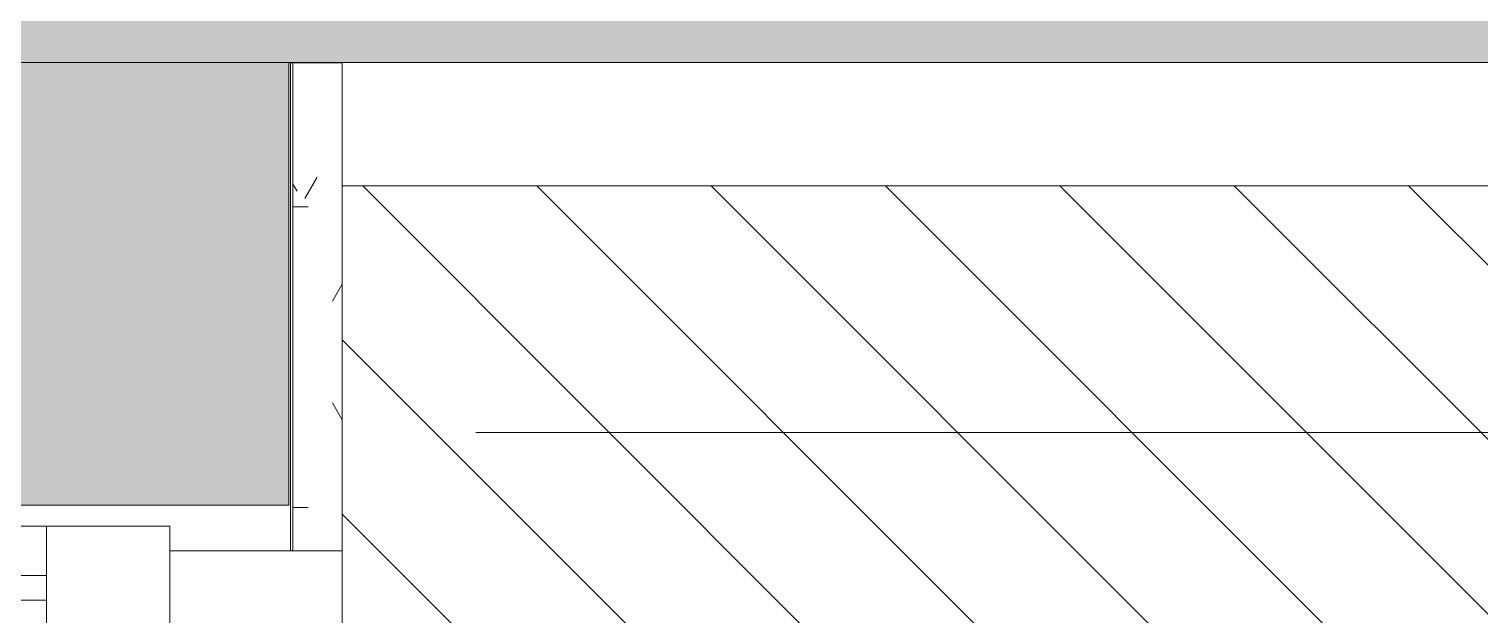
# Model space of a CAD drawing. Header units: millimetres. Extents: x 81773 to 282675, y -8553 to 29000.
# Drawn here: x 105053 to 105641, y -74 to 164 of the extents above; entities that cross this region are included whole.
import ezdxf

# ---------------------------------------------------------------- set-up
doc = ezdxf.new("R2010")
doc.units = ezdxf.units.MM
doc.linetypes.add('Осевая', pattern=[3175, 635, -476.25, 1587.5, -476.25])
for name, color, linetype, lineweight in [('A-GLAZ', 7, 'Continuous', 9), ('A-GLAZ-1', 7, 'Continuous', 13), ('A-WALL', 7, 'Continuous', 9), ('Знаки', 7, 'Continuous', 9), ('Оси-2', 7, 'Осевая', 9)]:
    doc.layers.add(name, color=color, linetype=linetype, lineweight=lineweight)
for name, color, linetype, lineweight, true_color in [('A-WALL-1', 9, 'Continuous', 9, 0x808080), ('A-WALL-FNSH-1', 9, 'Continuous', 9, 0x808080), ('I-WALL-2', 9, 'Continuous', 9, 0x808080)]:
    doc.layers.add(name, color=color, linetype=linetype, lineweight=lineweight, true_color=true_color)
pattern_1 = [(0, (0, 0), (121.92, 30.48), [10.058, -81.382, 10.058, -81.382, -487.68]), (0, (0, 0), (121.92, 30.48), [-182.88, 10.058, -172.822, 10.058, -81.382, -213.36]), (0, (0, 0), (121.92, 30.48), [-457.2, 10.058, -50.902, 10.058, -142.342]), (120, (45.72, 15.24), (-87.356454, 90.345817), [10.058, -81.382, 10.058, -81.382, -487.68]), (120, (45.72, 15.24), (-87.356454, 90.345817), [-182.88, 10.058, -172.822, 10.058, -81.382, -213.36]), (120, (45.72, 15.24), (-87.356454, 90.345817), [-457.2, 10.058, -50.902, 10.058, -142.342]), (240, (60.96, 76.2), (-34.563546, -120.825817), [10.058, -81.382, 10.058, -81.382, -487.68]), (240, (60.96, 76.2), (-34.563546, -120.825817), [-182.88, 10.058, -172.822, 10.058, -81.382, -213.36]), (240, (60.96, 76.2), (-34.563546, -120.825817), [-457.2, 10.058, -50.902, 10.058, -142.342])]

# ---------------------------------------------------------------- blocks, each defined once
blk = doc.blocks.new('120_Окно_СКБ_2Ст_Фрамуга сверху - 120_Окно_СКБ_2Ст_2300х2500_h_ ДОО-19727959-План раскладки напольных покрытий 3 этажа в осях 23-33')
at = {"layer": 'A-GLAZ'}
for p, q in [((-1030, -107), (470, -107)), ((470, -117), (-1030, -117)), ((-1130, -127), (-1080, -127))]:
    blk.add_line(p, q, dxfattribs=at)
at = {"layer": 'A-GLAZ-1'}
for p, q in [((-1150, -127), (-1150, -57)), ((-1080, -57), (-1080, -127)), ((-1080, -87), (-1080, -137)), ((-1030, -137), (-1030, -87)), ((-1080, -127), (-1150, -127)), ((-1080, -137), (520, -137))]:
    blk.add_line(p, q, dxfattribs=at)
blk = doc.blocks.new('Зашивка радиатора_ с перфорацией М7_1 - Зашивка радиатора_ с перфорацией М7_1-V51-План раскладки напольных покрытий 3 этажа в осях 23-33')
at = {"layer": 'Знаки'}
blk.add_hatch(color=256, dxfattribs=at).paths.add_polyline_path([(1818.41, 380), (-370, 380), (-370, 200.56), (1888.31, 200.56), (1888.31, 380)])
for p, q in [((1888.31, 380), (-370, 380)), ((-370, 380), (-370, 200.56))]:
    blk.add_line(p, q, dxfattribs=at)

msp = doc.modelspace()

# ---------------------------------------------------------------- hatches: boundary and pattern name
at = {"layer": 'A-WALL'}
h = msp.add_hatch(dxfattribs=at)
h.set_pattern_fill('FP_2', color=256, style=0, pattern_type=2)
h.set_pattern_definition([(135, (0, 0), (-35.35534, -35.35534), [])])
h.paths.add_polyline_path([(121430, -100), (121430, 100), (121130, 100), (121130, -100)])
h.paths.add_polyline_path([(118830, -100), (119330, -100), (119330, 100), (118830, 100)])
h.paths.add_polyline_path([(116975.58, -100), (117030, -100), (117030, 100), (115980, 100), (115980, -100), (116338.96, -100)])
h.paths.add_polyline_path([(113430, -100), (113680, -100), (113680, 100), (113430, 100), (113430, 91.76)])
h.paths.add_polyline_path([(111630, -100), (111630, 100), (110730, 100), (110730, -100), (111245.98, -100)])
h.paths.add_polyline_path([(109336.12, -100), (109830, -100), (109830, 100), (108930, 100), (108930, -100)])
h.paths.add_polyline_path([(106153.01, -100), (106230, -100), (106230, 100), (105180, 100), (105180, -100), (105516.39, -100)])
h.paths.add_polyline_path([(102880, -100), (102880, 100), (102630, 100), (102630, -100)])
h.paths.add_polyline_path([(100830, -100), (101730, -100), (101730, 100), (100830, 100), (100830, 91.76)])
h.paths.add_polyline_path([(97876.92, -100), (98130, -100), (98130, 100), (97080, 100), (97080, -100), (97240.3, -100)])
h.paths.add_polyline_path([(94780, -100), (94780, 100), (94530, 100), (94530, -100), (94693.82, -100)])
h.paths.add_polyline_path([(92730, -100), (92730, 100), (91930, 100), (91930, -100), (92147.33, -100)])
at = {"layer": 'I-WALL-2'}
h = msp.add_hatch(dxfattribs=at)
h.set_pattern_fill('FP_35', color=256, style=0, pattern_type=2)
h.set_pattern_definition(pattern_1)
h.paths.add_polyline_path([(107110, 150), (107110, 170), (92050, 170), (92051, 150), (107107.94, 150)])
h = msp.add_hatch(dxfattribs=at)
h.set_pattern_fill('FP_35', color=256, style=0, pattern_type=2)
h.set_pattern_definition(pattern_1)
h.paths.add_polyline_path([(105180, -48), (105180, 149.84), (105160, 149.84), (105160, -48)])

# ---------------------------------------------------------------- linework, layer by layer
at = {"layer": 'A-WALL-1'}
for p, q in [((102630, 150), (107130, 150)), ((105180, 149.84), (105160, 149.84)), ((105160, 149.84), (105160, -48)), ((105180, -250), (105180, 149.84)), ((106230, 100), (105180, 100)), ((105160, -48), (105180, -48))]:
    msp.add_line(p, q, dxfattribs=at)
at = {"layer": 'A-WALL-FNSH-1'}
for p, q in [((105160, 149.84), (105159, 149.84)), ((105159, 149.84), (105159, -48)), ((105159, -48), (105160, -48))]:
    msp.add_line(p, q, dxfattribs=at)
at = {"layer": 'Оси-2'}
msp.add_line((85072.92, 0), (122760, 0), dxfattribs=at)

# ---------------------------------------------------------------- block references
at = {"layer": 'A-GLAZ', "rotation": 180}
msp.add_blockref('120_Окно_СКБ_2Ст_Фрамуга сверху - 120_Окно_СКБ_2Ст_2300х2500_h_ ДОО-19727959-План раскладки напольных покрытий 3 этажа в осях 23-33', (104030, -175), dxfattribs=at)
at = {"layer": 'Знаки', "rotation": 180}
msp.add_blockref('Зашивка радиатора_ с перфорацией М7_1 - Зашивка радиатора_ с перфорацией М7_1-V51-План раскладки напольных покрытий 3 этажа в осях 23-33', (104788.31, 350.56), dxfattribs=at)

doc.saveas('drawing.dxf')
